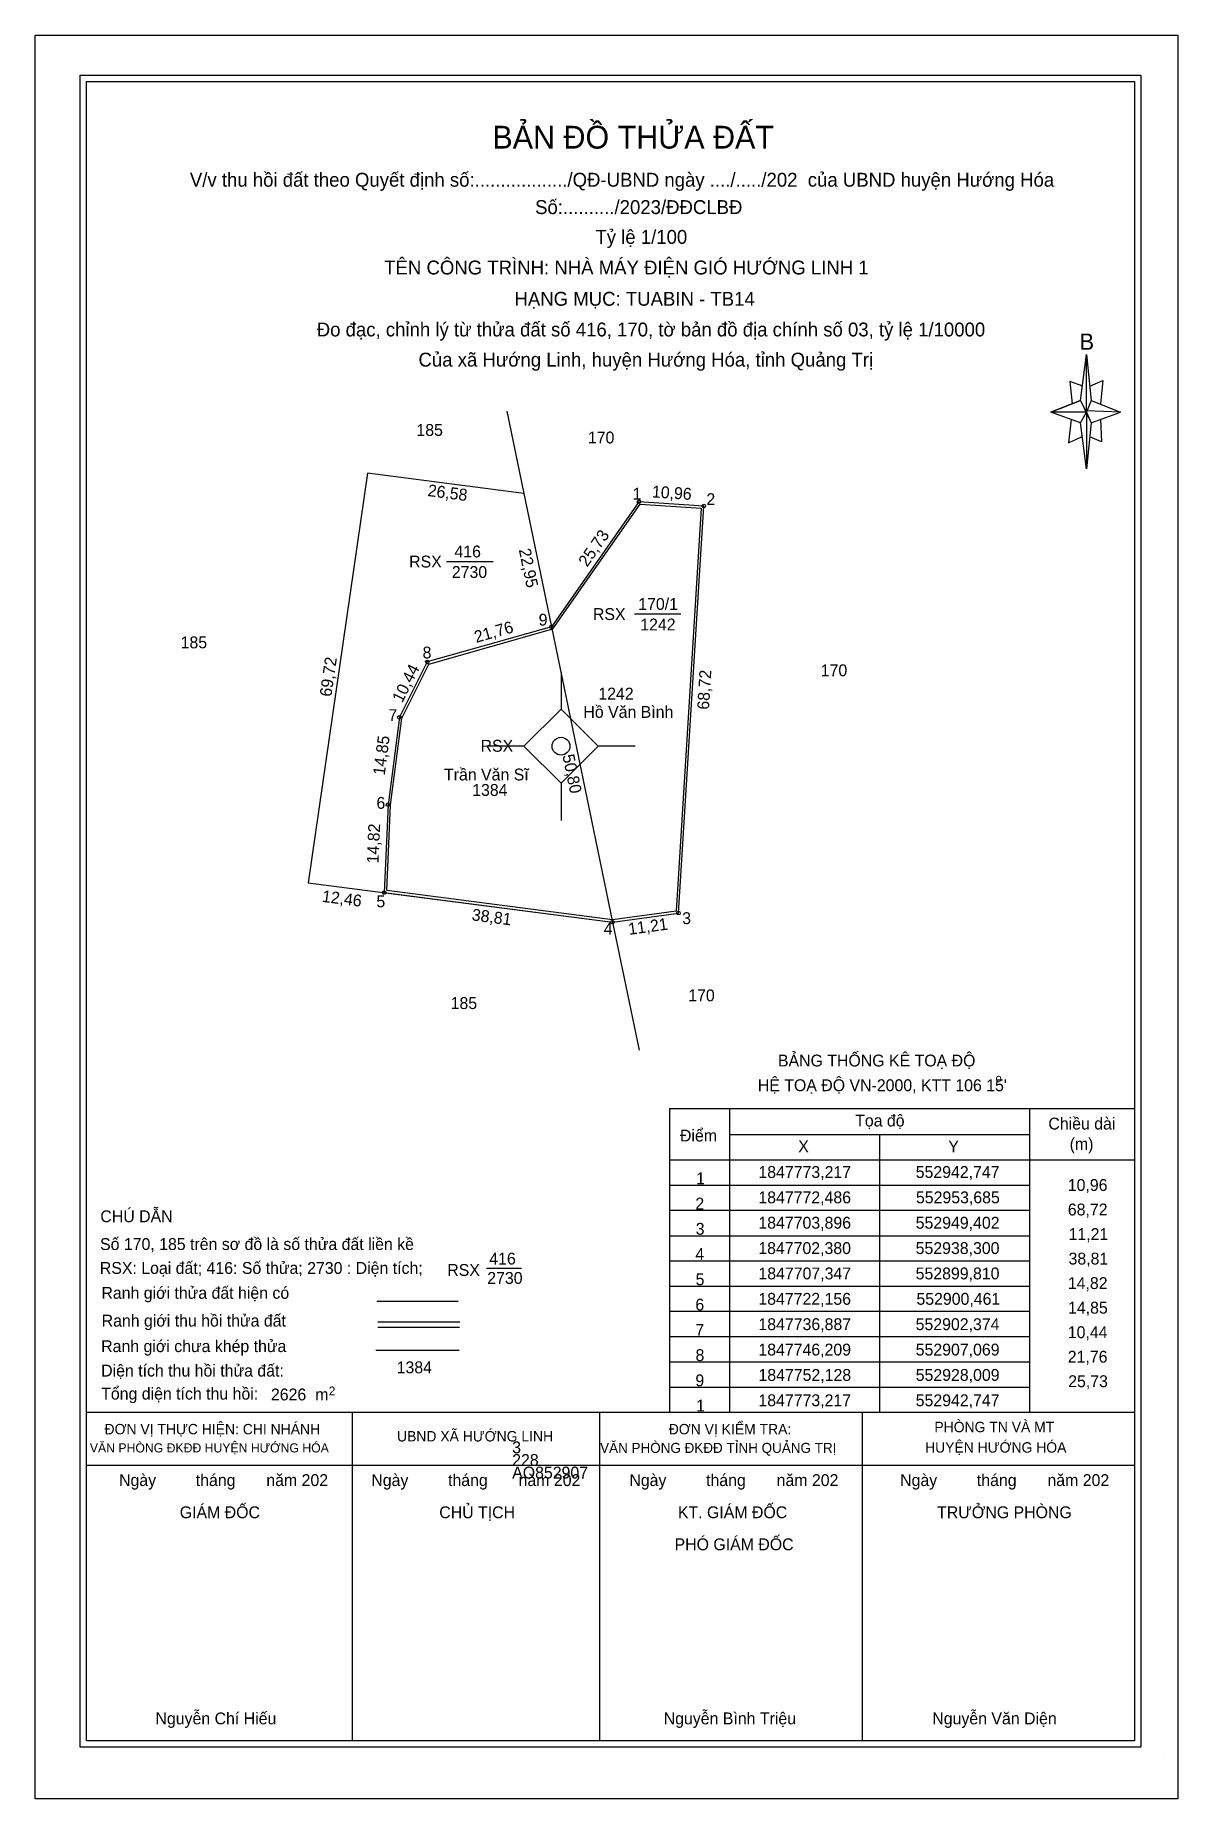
# Model space of a CAD drawing. Extents: x 552841 to 553034, y 1847555 to 1847852.
import ezdxf

# ---------------------------------------------------------------- set-up
doc = ezdxf.new("R2010")
doc.units = 0
for name, color, linetype in [('Level 1', 7, 'Continuous'), ('Level 10', 7, 'Continuous'), ('Level 11', 7, 'Continuous'), ('Level 13', 7, 'Continuous'), ('Level 15', 7, 'Continuous'), ('Level 16', 7, 'Continuous'), ('Level 18', 7, 'Continuous'), ('Level 25', 7, 'Continuous'), ('Level 30', 7, 'Continuous'), ('Level 5', 7, 'Continuous'), ('Level 59', 7, 'Continuous'), ('Level 6', 7, 'Continuous')]:
    doc.layers.add(name, color=color, linetype=linetype)

msp = doc.modelspace()

# ---------------------------------------------------------------- linework, layer by layer
at = {"layer": 'Level 1'}
msp.add_line((552928.01, 1847752.13), (552938.3, 1847702.38), dxfattribs=at)
at = {"layer": 'Level 10'}
for p, q in [((552923.36, 1847774.6), (552928.01, 1847752.13)), ((552928.01, 1847752.13), (552938.3, 1847702.38))]:
    msp.add_line(p, q, dxfattribs=at)
msp.add_lwpolyline([(552923.36, 1847774.6), (552897, 1847778), (552887, 1847709), (552938.29, 1847702.38)], dxfattribs=at)
at = {"layer": 'Level 11'}
for p, q in [((552929.61, 1847744.52), (552929.61, 1847738.27)), ((552929.61, 1847738.27), (552923.36, 1847732.02)), ((552935.86, 1847732.02), (552929.61, 1847738.27)), ((552923.36, 1847732.02), (552917.11, 1847732.02)), ((552923.36, 1847732.02), (552929.61, 1847725.77)), ((552929.61, 1847725.77), (552935.86, 1847732.02)), ((552942.11, 1847732.02), (552935.86, 1847732.02)), ((552929.61, 1847725.77), (552929.61, 1847719.52))]:
    msp.add_line(p, q, dxfattribs=at)
msp.add_circle((552929.61, 1847732.02), 1.5, dxfattribs=at)
at = {"layer": 'Level 13'}
for p, q in [((552910.3, 1847763.15), (552918.15, 1847763.15)), ((552941.97, 1847754.3), (552949.82, 1847754.3))]:
    msp.add_line(p, q, dxfattribs=at)
at = {"layer": 'Level 16'}
for p, q in [((553017.16, 1847790.29), (553018.15, 1847798.04)), ((553017.55, 1847792.67), (553015.37, 1847793.47)), ((553015.37, 1847793.47), (553015.77, 1847789.69)), ((553018.75, 1847792.67), (553020.93, 1847793.66)), ((553020.93, 1847793.66), (553020.53, 1847789.69)), ((553017.16, 1847790.29), (553012.19, 1847788.3)), ((553012.19, 1847788.3), (553017.16, 1847790.29)), ((553018.15, 1847788.3), (553017.16, 1847790.29)), ((553017.16, 1847790.29), (553018.95, 1847786.51)), ((553023.91, 1847788.3), (553018.15, 1847788.5)), ((553018.15, 1847788.5), (553018.15, 1847788.3)), ((553018.95, 1847790.29), (553023.91, 1847788.3)), ((552920.49, 1847788.46), (552923.36, 1847774.6)), ((553017.16, 1847786.51), (553012.19, 1847788.3)), ((553018.15, 1847788.3), (553012.19, 1847788.3)), ((553015.57, 1847787.11), (553015.17, 1847783.13)), ((553018.15, 1847788.3), (553018.95, 1847786.51)), ((553018.95, 1847786.51), (553018.15, 1847778.76)), ((553018.95, 1847786.51), (553023.91, 1847788.3)), ((553018.95, 1847786.51), (553023.91, 1847788.3)), ((553020.53, 1847787.11), (553020.73, 1847783.33)), ((553015.17, 1847783.13), (553017.36, 1847784.13)), ((553020.73, 1847783.33), (553018.75, 1847784.13)), ((552938.29, 1847702.38), (552942.76, 1847680.79)), ((552947.88, 1847670.97), (553026.26, 1847670.97)), ((552947.88, 1847670.97), (552947.88, 1847636.82)), ((552957.99, 1847670.97), (552957.99, 1847619.8)), ((553008.56, 1847670.97), (553008.56, 1847619.8)), ((552957.99, 1847666.6), (553008.56, 1847666.6)), ((552983.28, 1847666.6), (552983.28, 1847619.8)), ((552947.88, 1847662.35), (553026.26, 1847662.35)), ((553026.26, 1847662.69), (553026.26, 1847619.8)), ((553026.26, 1847662.29), (553026.26, 1847619.8)), ((553026.26, 1847662.29), (553026.26, 1847619.8)), ((552947.88, 1847658.09), (553008.56, 1847658.09)), ((552947.88, 1847653.84), (553008.56, 1847653.84)), ((552947.88, 1847649.52), (553008.56, 1847649.52)), ((552947.88, 1847649.52), (552947.88, 1847619.8)), ((552917.05, 1847644.06), (552922.94, 1847644.06)), ((552947.88, 1847645.33), (553008.56, 1847645.33)), ((552947.88, 1847641.07), (553008.56, 1847641.07)), ((552898.54, 1847638.54), (552912.29, 1847638.54)), ((552898.75, 1847635.06), (552912.58, 1847635.06)), ((552898.75, 1847634.13), (552912.49, 1847634.13)), ((552947.88, 1847636.82), (553008.56, 1847636.82)), ((552947.88, 1847632.56), (553008.56, 1847632.56)), ((552947.88, 1847628.31), (553008.56, 1847628.31)), ((552947.88, 1847624.05), (553008.56, 1847624.05)), ((552849.62, 1847619.8), (553026.26, 1847619.8)), ((552894.46, 1847564.52), (552894.46, 1847619.8)), ((552936.14, 1847564.52), (552936.14, 1847619.8)), ((552947.88, 1847619.8), (553026.26, 1847619.8)), ((552980.43, 1847564.52), (552980.43, 1847619.8)), ((552849.62, 1847610.86), (553026.26, 1847610.86)), ((553031.12, 1847562.37), (553031.12, 1847562.37)), ((553031.12, 1847562.37), (553031.12, 1847562.37)), ((553031.12, 1847562.37), (553031.12, 1847562.37))]:
    msp.add_line(p, q, dxfattribs=at)
for points in [[(552841, 1847851.8), (553033.56, 1847851.8), (553033.56, 1847554.69), (552841, 1847554.69)], [(552848.54, 1847845.09), (553027.35, 1847845.09), (553027.35, 1847563.36), (552848.54, 1847563.36)], [(552849.62, 1847844), (553026.26, 1847844), (553026.26, 1847564.45), (552849.62, 1847564.45)], [(553018.15, 1847798.04), (553018.95, 1847790.29), (553018.15, 1847788.3)], [(553018.15, 1847788.3), (553018.15, 1847778.76), (553017.16, 1847786.51)], [(552953.26, 1847772.11), (552949.02, 1847704.25), (552938.3, 1847702.78), (552900.23, 1847707.7), (552900.86, 1847722.12), (552902.76, 1847736.77), (552907.35, 1847745.87), (552928.25, 1847751.78), (552942.95, 1847772.8)]]:
    msp.add_lwpolyline(points, close=True, dxfattribs=at)
msp.add_lwpolyline([(552912.45, 1847630.18), (552898.41, 1847630.18)], dxfattribs=at)
at = {"layer": 'Level 25'}
for centre in [(552942.75, 1847773.22), (552953.69, 1847772.49), (552953.69, 1847772.49), (552928.01, 1847752.13), (552907.07, 1847746.21), (552902.37, 1847736.89), (552900.46, 1847722.16), (552899.81, 1847707.35), (552938.3, 1847702.38), (552949.4, 1847703.9)]:
    msp.add_circle(centre, 0.3, dxfattribs=at)
at = {"layer": 'Level 30'}
msp.add_lwpolyline([(552953.69, 1847772.49), (552942.75, 1847773.22), (552928.01, 1847752.13), (552907.07, 1847746.21), (552902.37, 1847736.89), (552900.46, 1847722.16), (552899.81, 1847707.35), (552938.3, 1847702.38), (552949.4, 1847703.9), (552953.69, 1847772.49)], dxfattribs=at)

# ---------------------------------------------------------------- texts
at = {"layer": 'Level 1'}
for s, p in [('185', (552905.24, 1847784.3)), ('170', (552934.14, 1847783.03)), ('185', (552865.5, 1847748.51)), ('170', (552973.39, 1847743.81)), ('170', (552951.05, 1847689.04)), ('185', (552911.01, 1847687.74))]:
    msp.add_text(s, height=2, dxfattribs=at).set_placement(p)
at = {"layer": 'Level 10'}
for s, rotation, p in [('26,58', 352.6505, (552907.06, 1847774.18)), ('22,95', 281.6903, (552922.49, 1847765.13)), ('69,72', 81.7537, (552890.89, 1847740.27)), ('50,80', 281.6877, (552929.83, 1847730.46)), ('12,46', 352.6469, (552889.25, 1847705.81))]:
    msp.add_text(s, height=2, rotation=rotation, dxfattribs=at).set_placement(p)
at = {"layer": 'Level 13'}
for s, p in [('416', (552911.65, 1847763.83)), ('RSX', (552904.01, 1847762.13)), ('2730', (552911.21, 1847760.37)), ('170/1', (552942.63, 1847754.98)), ('RSX', (552934.99, 1847753.28)), ('1242', (552942.97, 1847751.52))]:
    msp.add_text(s, height=2, dxfattribs=at).set_placement(p)
at = {"layer": 'Level 15'}
for s, p in [('Hồ Văn Bình', (552933.38, 1847736.8)), ('Trần Văn Sĩ', (552909.89, 1847726.25))]:
    msp.add_text(s, height=2, dxfattribs=at).set_placement(p)
at = {"layer": 'Level 16'}
for s, height, p in [('BẢN ĐỒ THỬA ĐẤT', 3.8401, (552918.04, 1847832.71)), ('V/v thu hồi đất theo Quyết định số:................../QĐ-UBND ngày ..../...../202  của UBND huyện Hướng Hóa', 2.33918, (552867.06, 1847826.29)), ('Số:........../2023/ĐĐCLBĐ', 2.3392, (552925.24, 1847821.68)), ('Tỷ lệ 1/100', 2.3392, (552935.41, 1847816.66)), ('TÊN CÔNG TRÌNH: NHÀ MÁY ĐIỆN GIÓ HƯỚNG LINH 1', 2.3392, (552899.81, 1847811.5)), ('HẠNG MỤC: TUABIN - TB14', 2.3392, (552921.77, 1847806.23)), ('Đo đạc, chỉnh lý từ thửa đất số 416, 170, tờ bản đồ địa chính số 03, tỷ lệ 1/10000', 2.3392, (552888.44, 1847801.06)), ('B', 2.74, (553017.01, 1847798.81)), ('Của xã Hướng Linh, huyện Hướng Hóa, tỉnh Quảng Trị', 2.3392, (552905.59, 1847795.98)), ('BẢNG THỐNG KÊ TOẠ ĐỘ', 2, (552966.17, 1847678.06)), ("HỆ TOẠ ĐỘ VN-2000, KTT 106 15'", 2, (552962.78, 1847673.9)), ('o', 1.39, (553002.85, 1847675.42)), ('Tọa độ', 2, (552979.19, 1847667.95)), ('Chiều dài', 2, (553011.75, 1847667.44)), ('Điểm', 2, (552949.66, 1847665.42)), ('X', 2, (552969.59, 1847663.61)), ('Y', 2, (552994.88, 1847663.58)), ('(m)', 2, (553015.34, 1847664.01)), ('1', 2, (552952.38, 1847658.22)), ('2', 2, (552952.26, 1847653.96)), ('CHÚ DẪN', 2, (552851.97, 1847651.82)), ('Số 170, 185 trên sơ đồ là số thửa đất liền kề', 2, (552851.92, 1847647.14)), ('3', 2, (552952.32, 1847649.71)), ('416', 2, (552917.52, 1847644.69)), ('4', 2, (552952.25, 1847645.45)), ('RSX: Loại đất; 416: Số thửa; 2730 : Diện tích;', 2, (552851.88, 1847643.11)), ('RSX', 2, (552910.44, 1847642.77)), ('2730', 2, (552917.18, 1847641.43)), ('5', 2, (552952.3, 1847641.2)), ('Ranh giới thửa đất hiện có', 2, (552852.15, 1847638.92)), ('6', 2, (552952.26, 1847636.94)), ('Ranh giới thu hồi thửa đất', 2, (552852.19, 1847634.24)), ('7', 2, (552952.26, 1847632.69)), ('Ranh giới chưa khép thửa', 2, (552852.11, 1847629.94)), ('Diện tích thu hồi thửa đất:', 2, (552852.11, 1847625.82)), ('8', 2, (552952.28, 1847628.43)), ('9', 2, (552952.26, 1847624.18)), ('Tổng diện tích thu hồi:', 2, (552852.11, 1847621.94)), ('2626', 2, (552880.72, 1847621.8)), ('m', 2, (552888.19, 1847621.8)), ('2', 1.5, (552890.46, 1847622.64)), ('1', 2, (552952.38, 1847619.93)), ('ĐƠN VỊ THỰC HIỆN: CHI NHÁNH', 1.7544, (552852.67, 1847616.08)), ('UBND XÃ HƯỚNG LINH', 1.7544, (552901.97, 1847614.88)), ('ĐƠN VỊ KIỂM TRA:', 1.7544, (552947.77, 1847616.08)), ('PHÒNG TN VÀ MT', 1.7544, (552992.54, 1847616.44)), ('VĂN PHÒNG ĐKĐĐ HUYỆN HƯỚNG HÓA', 1.5409, (552850.2, 1847613.03)), ('3', 2, (552921.38, 1847612.89)), ('VĂN PHÒNG ĐKĐĐ TỈNH QUẢNG TRỊ', 1.6963, (552936.2, 1847612.95)), ('HUYỆN HƯỚNG HÓA', 1.7544, (552990.97, 1847613)), ('AO852907', 2, (552921.38, 1847608.64)), ('228', 2, (552921.38, 1847610.76)), ('Ngày         tháng       năm 202', 2, (552855.12, 1847607.37)), ('Ngày         tháng       năm 202', 2, (552897.64, 1847607.37)), ('Ngày         tháng       năm 202', 2, (552941.13, 1847607.37)), ('Ngày         tháng       năm 202', 2, (552986.77, 1847607.37)), ('GIÁM ĐỐC', 2, (552865.35, 1847601.95)), ('CHỦ TỊCH', 2, (552909.09, 1847601.95)), ('KT. GIÁM ĐỐC', 2, (552949.31, 1847601.95)), ('TRƯỞNG PHÒNG', 2, (552992.99, 1847601.95)), ('PHÓ GIÁM ĐỐC', 2, (552948.75, 1847596.55)), ('Nguyễn Chí Hiếu', 2, (552861.26, 1847567.22)), ('Nguyễn Bình Triệu', 2, (552946.92, 1847567.22)), ('Nguyễn Văn Diện', 2, (552992.19, 1847567.22))]:
    msp.add_text(s, height=height, dxfattribs=at).set_placement(p)
at = {"layer": 'Level 18'}
msp.add_text('RSX', height=2, dxfattribs=at).set_placement((552916.05, 1847731.09))
at = {"layer": 'Level 25'}
for s, p in [('1', (552941.67, 1847773.57)), ('2', (552954.11, 1847772.64)), ('9', (552925.84, 1847752.34)), ('8', (552906.28, 1847746.8)), ('7', (552900.51, 1847736.26)), ('6', (552898.5, 1847721.47)), ('5', (552898.5, 1847704.88)), ('3', (552950.04, 1847702.05)), ('4', (552936.81, 1847700.28))]:
    msp.add_text(s, height=2, dxfattribs=at).set_placement(p)
at = {"layer": 'Level 30'}
for s, rotation, p in [('10,96', 356.1761, (552944.89, 1847773.95)), ('25,73', 55.0521, (552934.02, 1847762.1)), ('21,76', 15.7831, (552915.31, 1847749.42)), ('10,44', 63.2675, (552902.83, 1847739.2)), ('68,72', 86.4268, (552954.54, 1847738.13)), ('14,85', 82.6003, (552899.89, 1847727.04)), ('14,82', 87.4846, (552898.85, 1847712.25)), ('38,81', 352.6469, (552914.49, 1847702.69)), ('11,21', 7.7776, (552941.08, 1847700.22))]:
    msp.add_text(s, height=2, rotation=rotation, dxfattribs=at).set_placement(p)
at = {"layer": 'Level 5'}
for s, p in [('1242', (552935.9, 1847739.88)), ('1384', (552914.64, 1847723.65)), ('1384', (552901.91, 1847626.37))]:
    msp.add_text(s, height=2, dxfattribs=at).set_placement(p)
at = {"layer": 'Level 59'}
for s, p in [(' 1847773,217', (552962.14, 1847659.28)), (' 552942,747', (552988.65, 1847659.28)), (' 10,96', (553014.28, 1847657.09)), (' 1847772,486', (552962.13, 1847655.01)), (' 552953,685', (552988.69, 1847655.01)), (' 68,72', (553014.29, 1847652.96)), (' 1847703,896', (552962.13, 1847650.73)), (' 552949,402', (552988.65, 1847650.73)), (' 11,21', (553014.41, 1847648.82)), (' 1847702,380', (552962.12, 1847646.46)), (' 552938,300', (552988.64, 1847646.46)), (' 38,81', (553014.41, 1847644.69)), (' 1847707,347', (552962.14, 1847642.19)), (' 552899,810', (552988.64, 1847642.19)), (' 1847722,156', (552962.13, 1847637.91)), (' 552900,461', (552988.77, 1847637.91)), (' 14,82', (553014.29, 1847640.56)), (' 14,85', (553014.32, 1847636.42)), (' 1847736,887', (552962.14, 1847633.64)), (' 552902,374', (552988.64, 1847633.64)), (' 10,44', (553014.28, 1847632.29)), (' 1847746,209', (552962.13, 1847629.36)), (' 552907,069', (552988.65, 1847629.36)), (' 21,76', (553014.28, 1847628.16)), (' 1847752,128', (552962.15, 1847625.09)), (' 552928,009', (552988.65, 1847625.09)), (' 25,73', (553014.35, 1847624.03)), (' 1847773,217', (552962.14, 1847620.82)), (' 552942,747', (552988.65, 1847620.82))]:
    msp.add_text(s, height=2, dxfattribs=at).set_placement(p)
at = {"layer": 'Level 6'}
for s, p in [('1242', (552935.9, 1847739.88)), ('1384', (552914.64, 1847723.65)), ('1384', (552901.91, 1847626.37))]:
    msp.add_text(s, height=2, dxfattribs=at).set_placement(p)

doc.saveas('drawing.dxf')
